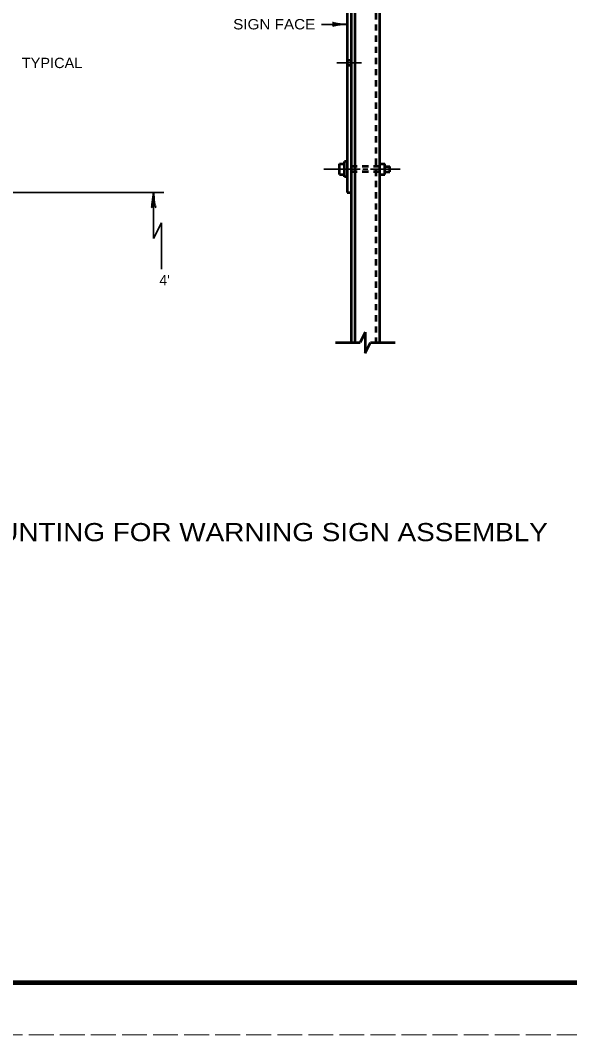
# Model space of a CAD drawing. Extents: x -50 to 630, y -382 to 58.
# Drawn here: x 83.3 to 189.4, y -381.7 to -185.9 of the extents above; entities that cross this region are included whole.
import ezdxf
from ezdxf.enums import TextEntityAlignment as Align

# ---------------------------------------------------------------- set-up
doc = ezdxf.new("R2010")
doc.units = 0
doc.header["$LTSCALE"] = 0.8
doc.linetypes.add('LONG_DASHED', pattern=[7.5, 6, -1.5])
doc.linetypes.add('SHORT_DASHED', pattern=[2.7, 1.5, -1.2])
doc.layers.add('1', color=7, linetype='Continuous', lineweight=53)
doc.layers.add('61', color=7, linetype='Continuous', lineweight=35)

msp = doc.modelspace()

# ---------------------------------------------------------------- linework, layer by layer
at = {"layer": '1'}
for p, q in [((147.1752, -50.8607), (147.1752, -248.0982)), ((147.9252, -61.3607), (147.9252, -248.0982)), ((152.6752, -61.3607), (152.6752, -248.0982)), ((146.4252, -169.0983), (146.4252, -219.0982)), ((147.1752, -193.5983), (146.4252, -193.5983)), ((147.1752, -194.5983), (146.4252, -194.5983)), ((146.4252, -213.0984), (145.9252, -213.0984)), ((145.9252, -216.0984), (145.9252, -213.0984)), ((144.9252, -215.5984), (144.9252, -213.5984)), ((144.9252, -213.5984), (145.9252, -213.5984)), ((152.6752, -213.5984), (153.6752, -213.5984)), ((153.6752, -215.5984), (153.6752, -213.5984)), ((153.6752, -214.0984), (154.6752, -214.0984)), ((153.6752, -215.0984), (154.6752, -215.0984)), ((154.6752, -215.0984), (154.6752, -214.0984)), ((144.9252, -215.5984), (145.9252, -215.5984)), ((146.4252, -216.0984), (145.9252, -216.0984)), ((152.6752, -215.5984), (153.6752, -215.5984)), ((146.4252, -219.0982), (147.1752, -219.0982)), ((149.9252, -246.0982), (148.9252, -248.0982)), ((149.9252, -246.0982), (149.9252, -250.0982)), ((144.1752, -248.0982), (148.9252, -248.0982)), ((149.9252, -250.0982), (150.9252, -248.0982)), ((150.9252, -248.0982), (155.6752, -248.0982))]:
    msp.add_line(p, q, dxfattribs=at)
at = {"layer": '1', "linetype": 'SHORT_DASHED'}
for p, q in [((151.9252, -61.3607), (151.9252, -248.0982)), ((152.6752, -214.0984), (146.4252, -214.0984)), ((152.6752, -215.0984), (146.4252, -215.0984))]:
    msp.add_line(p, q, dxfattribs=at)
at = {"layer": '1', "lineweight": 35}
for p, q in [((146.4422, -186.6463), (141.4422, -186.6463)), ((149.1752, -194.0983), (144.4252, -194.0983)), ((148.9252, -214.5984), (141.9252, -214.5984)), ((150.4252, -214.5984), (149.4252, -214.5984)), ((156.6752, -214.5984), (150.9252, -214.5984)), ((72.9252, -219.0982), (111.0152, -219.0982)), ((109.0152, -219.0982), (109.0152, -228.0128)), ((109.0152, -228.0128), (110.5464, -224.9696)), ((110.5464, -224.9696), (110.5464, -233.8842))]:
    msp.add_line(p, q, dxfattribs=at)
at = {"layer": '1', "lineweight": 40}
for centre, major_axis, ratio, start_param, end_param in [((145.351, -186.9226), (1.7857, 0.1562), 0.122415, 0.89635335, 3.14159265), ((145.3217, -186.4347), (1.7565, -0.1757), 0.07063, 3.14071475, 5.41810995), ((108.8036, -220.2188), (0.1757, 1.7565), 0.07063, 3.14071475, 5.41810995), ((109.2915, -220.1894), (-0.1562, 1.7857), 0.122415, 0.89635335, 3.14159265)]:
    msp.add_ellipse(centre, major_axis=major_axis, ratio=ratio, start_param=start_param, end_param=end_param, dxfattribs=at)
at = {"layer": '61', "lineweight": 158}
msp.add_line((618.7908, -371.7142), (-20.2692, -371.6942), dxfattribs=at)
at = {"layer": '61', "linetype": 'LONG_DASHED', "lineweight": 13}
msp.add_line((629.7307, -381.6942), (-50.3293, -381.7142), dxfattribs=at)

# ---------------------------------------------------------------- texts
at = {"layer": '1'}
for s, height, width, p in [('SIGN FACE', 2, 1.1, (132.326, -187.6171)), ('TYPICAL', 2, 1.05, (89.4115, -195.088)), ('TYPICAL SINGLE-POST MOUNTING FOR WARNING SIGN ASSEMBLY', 3.5, 1.15, (96.9534, -286.4238))]:
    msp.add_text(s, height=height, dxfattribs=dict(at, width=width)).set_placement(p, align=Align.CENTER)
msp.add_text("4'", height=2, dxfattribs=at).set_placement((111.1607, -237.0225), align=Align.CENTER)

doc.saveas('drawing.dxf')
